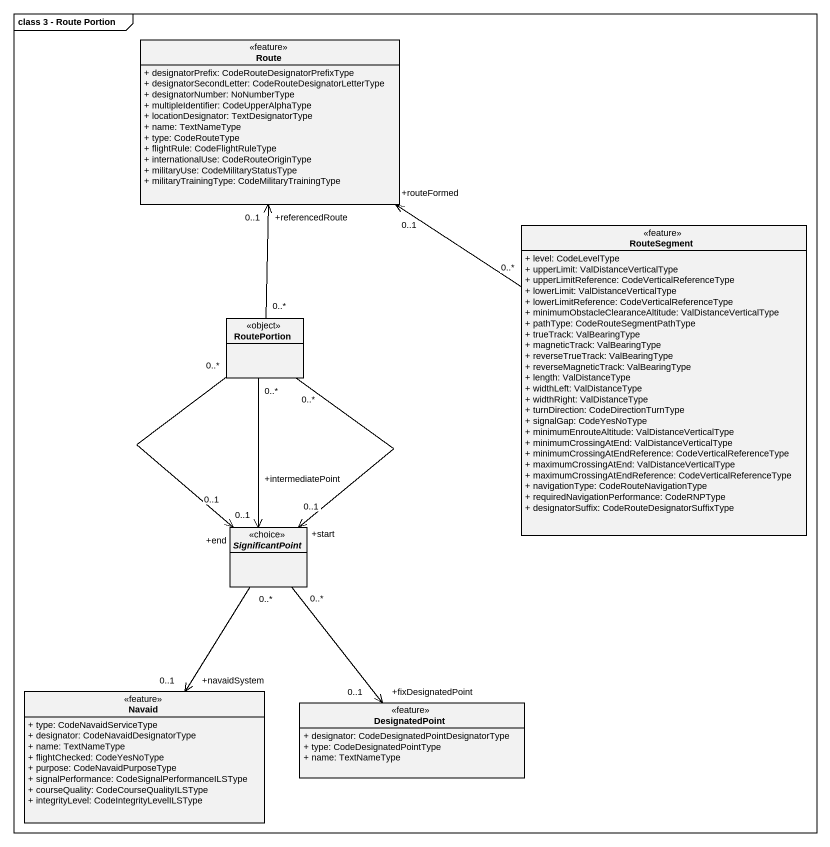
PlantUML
@startuml
mainframe class 3 - Route Portion
hide circle
hide empty members
skinparam classAttributeIconSize 0
class Route <<feature>> {
  + designatorPrefix: CodeRouteDesignatorPrefixType
  + designatorSecondLetter: CodeRouteDesignatorLetterType
  + designatorNumber: NoNumberType
  + multipleIdentifier: CodeUpperAlphaType
  + locationDesignator: TextDesignatorType
  + name: TextNameType
  + type: CodeRouteType
  + flightRule: CodeFlightRuleType
  + internationalUse: CodeRouteOriginType
  + militaryUse: CodeMilitaryStatusType
  + militaryTrainingType: CodeMilitaryTrainingType
}
class RouteSegment <<feature>> {
  + level: CodeLevelType
  + upperLimit: ValDistanceVerticalType
  + upperLimitReference: CodeVerticalReferenceType
  + lowerLimit: ValDistanceVerticalType
  + lowerLimitReference: CodeVerticalReferenceType
  + minimumObstacleClearanceAltitude: ValDistanceVerticalType
  + pathType: CodeRouteSegmentPathType
  + trueTrack: ValBearingType
  + magneticTrack: ValBearingType
  + reverseTrueTrack: ValBearingType
  + reverseMagneticTrack: ValBearingType
  + length: ValDistanceType
  + widthLeft: ValDistanceType
  + widthRight: ValDistanceType
  + turnDirection: CodeDirectionTurnType
  + signalGap: CodeYesNoType
  + minimumEnrouteAltitude: ValDistanceVerticalType
  + minimumCrossingAtEnd: ValDistanceVerticalType
  + minimumCrossingAtEndReference: CodeVerticalReferenceType
  + maximumCrossingAtEnd: ValDistanceVerticalType
  + maximumCrossingAtEndReference: CodeVerticalReferenceType
  + navigationType: CodeRouteNavigationType
  + requiredNavigationPerformance: CodeRNPType
  + designatorSuffix: CodeRouteDesignatorSuffixType
}
class RoutePortion <<object>>
abstract class SignificantPoint <<choice>>
class Navaid <<feature>> {
  + type: CodeNavaidServiceType
  + designator: CodeNavaidDesignatorType
  + name: TextNameType
  + flightChecked: CodeYesNoType
  + purpose: CodeNavaidPurposeType
  + signalPerformance: CodeSignalPerformanceILSType
  + courseQuality: CodeCourseQualityILSType
  + integrityLevel: CodeIntegrityLevelILSType
}
class DesignatedPoint <<feature>> {
  + designator: CodeDesignatedPointDesignatorType
  + type: CodeDesignatedPointType
  + name: TextNameType
}
Route "+referencedRoute\n0..1" <-- "0..*" RoutePortion
RouteSegment "0..*" -up-> "+routeFormed\n0..1" Route
RoutePortion "0..*" --> "+intermediatePoint\n0..1" SignificantPoint
RoutePortion "0..*" --> "+end\n0..1" SignificantPoint
SignificantPoint "+start\n0..1" <-up- "0..*" RoutePortion
SignificantPoint "0..*" --> "+navaidSystem\n0..1" Navaid
SignificantPoint "0..*" --> "+fixDesignatedPoint\n0..1" DesignatedPoint
@enduml
